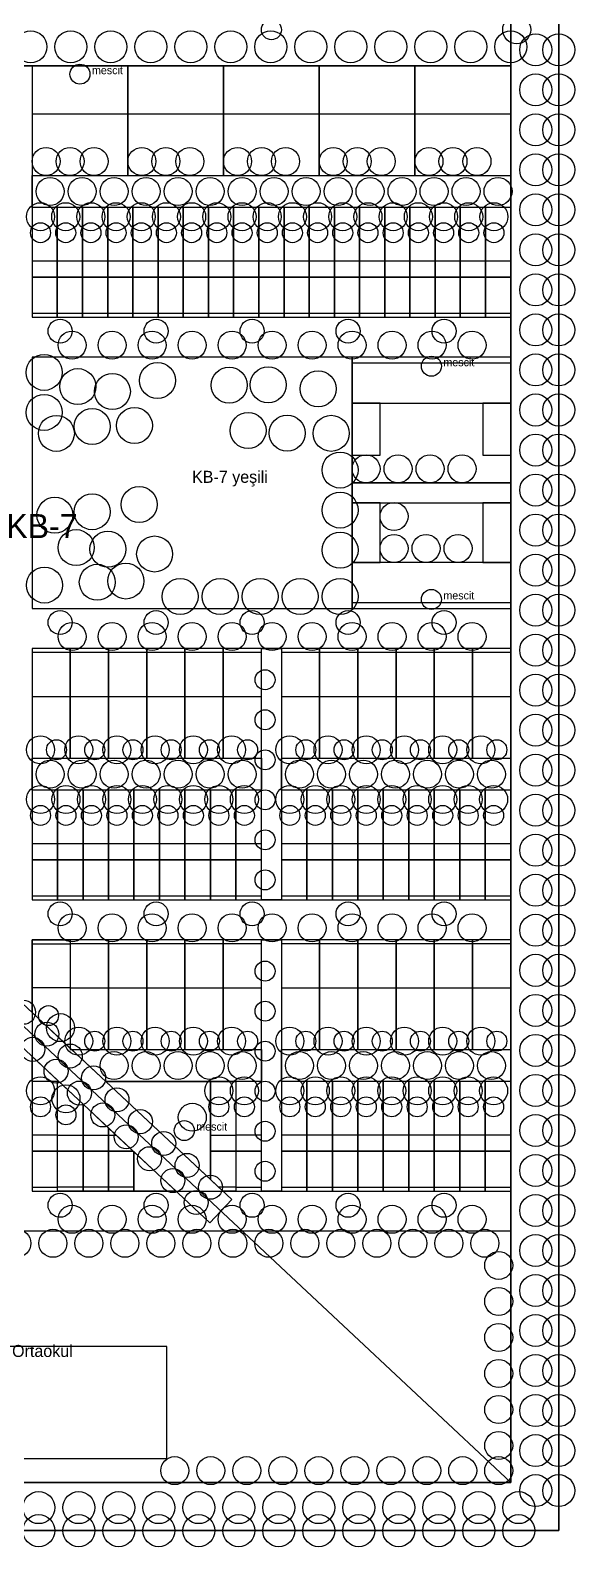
# Model space of a CAD drawing. Header units: metres. Extents: x -4 to 860, y -4 to 754.
# Drawn here: x 667.9 to 804, y -4 to 374.9 of the extents above; entities that cross this region are included whole.
import ezdxf

# ---------------------------------------------------------------- set-up
doc = ezdxf.new("R2010")
doc.units = ezdxf.units.M
for name, color, linetype in [('ADA_ORTAK', 82, 'Continuous'), ('AGAC', 94, 'Continuous'), ('BINA_T1', 34, 'Continuous'), ('BINA_T2', 24, 'Continuous'), ('BINA_T3', 14, 'Continuous'), ('BINA_T4', 250, 'Continuous'), ('CEP_YESIL', 63, 'Continuous'), ('DONATI_ARSA', 150, 'Continuous'), ('DONATI_BINA', 5, 'Continuous'), ('KOMSULUK_BIRIMI', 6, 'Continuous'), ('KOSE_EVI', 1, 'Continuous'), ('METIN', 7, 'Continuous'), ('PARSEL_T1', 32, 'Continuous'), ('PARSEL_T2', 32, 'Continuous'), ('PARSEL_T3', 32, 'Continuous'), ('PARSEL_T4', 32, 'Continuous'), ('SEMBOL', 1, 'Continuous'), ('SINIR', 7, 'Continuous'), ('T1_GENISLEME', 34, 'Continuous'), ('YESIL', 3, 'Continuous'), ('YOL_S1_CADDE', 8, 'Continuous'), ('YOL_S2', 9, 'Continuous'), ('YOL_S3_YAYA', 30, 'Continuous'), ('YOL_TOPLAYICI', 8, 'Continuous')]:
    doc.layers.add(name, color=color, linetype=linetype)

msp = doc.modelspace()

# ---------------------------------------------------------------- linework, layer by layer
at = {"layer": 'ADA_ORTAK'}
for points in [[(668.33, 330.6), (668.33, 338.6), (788, 338.6), (788, 330.6)], [(668.33, 185), (668.33, 193), (725.67, 193), (725.67, 185)], [(730.67, 185), (730.67, 193), (788, 193), (788, 185)], [(668.33, 112.2), (668.33, 118.48), (675.04, 112.2)], [(725.67, 120.2), (725.67, 112.2), (686.75, 112.2), (678.2, 120.2)], [(730.67, 112.2), (730.67, 120.2), (788, 120.2), (788, 112.2)]]:
    msp.add_lwpolyline(points, close=True, dxfattribs=at)
at = {"layer": 'AGAC'}
for centre, radius in [((668, 370.75), 4), ((678, 370.75), 4), ((688, 370.75), 4), ((698, 370.75), 4), ((708, 370.75), 4), ((718, 370.75), 4), ((728, 370.75), 4), ((738, 370.75), 4), ((748, 370.75), 4), ((758, 370.75), 4), ((768, 370.75), 4), ((778, 370.75), 4), ((788, 370.75), 4), ((794.25, 370), 4), ((800, 370), 4), ((794.25, 360), 4), ((800, 360), 4), ((794.25, 350), 4), ((800, 350), 4), ((671.83, 342.1), 3.5), ((677.83, 342.1), 3.5), ((683.83, 342.1), 3.5), ((695.77, 342.1), 3.5), ((701.77, 342.1), 3.5), ((707.77, 342.1), 3.5), ((719.7, 342.1), 3.5), ((725.7, 342.1), 3.5), ((731.7, 342.1), 3.5), ((743.63, 342.1), 3.5), ((749.63, 342.1), 3.5), ((755.63, 342.1), 3.5), ((767.57, 342.1), 3.5), ((773.57, 342.1), 3.5), ((779.57, 342.1), 3.5), ((794.25, 340), 4), ((800, 340), 4), ((672.83, 334.6), 3.5), ((680.83, 334.6), 3.5), ((688.83, 334.6), 3.5), ((696.83, 334.6), 3.5), ((704.83, 334.6), 3.5), ((712.83, 334.6), 3.5), ((720.83, 334.6), 3.5), ((728.83, 334.6), 3.5), ((736.83, 334.6), 3.5), ((744.83, 334.6), 3.5), ((752.83, 334.6), 3.5), ((760.83, 334.6), 3.5), ((768.83, 334.6), 3.5), ((776.83, 334.6), 3.5), ((784.83, 334.6), 3.5), ((794.25, 330), 4), ((800, 330), 4), ((670.43, 328.3), 3.5), ((676.73, 328.3), 3.5), ((683.03, 328.3), 3.5), ((689.33, 328.3), 3.5), ((695.63, 328.3), 3.5), ((701.92, 328.3), 3.5), ((708.22, 328.3), 3.5), ((714.52, 328.3), 3.5), ((720.82, 328.3), 3.5), ((727.12, 328.3), 3.5), ((733.42, 328.3), 3.5), ((739.71, 328.3), 3.5), ((746.01, 328.3), 3.5), ((752.31, 328.3), 3.5), ((758.61, 328.3), 3.5), ((764.91, 328.3), 3.5), ((771.21, 328.3), 3.5), ((777.5, 328.3), 3.5), ((783.8, 328.3), 3.5), ((670.43, 324.3), 2.5), ((676.73, 324.3), 2.5), ((683.03, 324.3), 2.5), ((689.33, 324.3), 2.5), ((695.63, 324.3), 2.5), ((701.92, 324.3), 2.5), ((708.22, 324.3), 2.5), ((714.52, 324.3), 2.5), ((720.82, 324.3), 2.5), ((727.12, 324.3), 2.5), ((733.42, 324.3), 2.5), ((739.71, 324.3), 2.5), ((746.01, 324.3), 2.5), ((752.31, 324.3), 2.5), ((758.61, 324.3), 2.5), ((764.91, 324.3), 2.5), ((771.21, 324.3), 2.5), ((777.5, 324.3), 2.5), ((783.8, 324.3), 2.5), ((794.25, 320), 4), ((800, 320), 4), ((794.25, 310), 4), ((800, 310), 4), ((794.25, 300), 4), ((800, 300), 4), ((675.33, 299.7), 3), ((678.33, 296.2), 3.5), ((688.33, 296.2), 3.5), ((698.33, 296.2), 3.5), ((699.33, 299.7), 3), ((708.33, 296.2), 3.5), ((718.33, 296.2), 3.5), ((723.33, 299.7), 3), ((728.33, 296.2), 3.5), ((738.33, 296.2), 3.5), ((747.33, 299.7), 3), ((748.33, 296.2), 3.5), ((758.33, 296.2), 3.5), ((768.33, 296.2), 3.5), ((771.33, 299.7), 3), ((778.33, 296.2), 3.5), ((671.33, 289.4), 4.5), ((699.68, 287.35), 4.5), ((794.25, 290), 4), ((800, 290), 4), ((679.75, 285.84), 4.5), ((688.4, 284.62), 4.5), ((717.59, 286.2), 4.5), ((727.36, 286.31), 4.5), ((739.86, 285.31), 4.5), ((671.33, 279.4), 4.5), ((683.37, 275.9), 4.5), ((693.91, 276.12), 4.5), ((794.25, 280), 4), ((800, 280), 4), ((674.4, 274.16), 4.5), ((722.33, 274.9), 4.5), ((732.11, 274.2), 4.5), ((743.12, 274.17), 4.5), ((794.25, 270), 4), ((800, 270), 4), ((745.33, 265), 4.5), ((751.83, 265.3), 3.5), ((759.83, 265.3), 3.5), ((767.83, 265.3), 3.5), ((775.83, 265.3), 3.5), ((794.25, 260), 4), ((800, 260), 4), ((674.04, 253.72), 4.5), ((683.37, 254.58), 4.5), ((695.09, 256.38), 4.5), ((745.33, 255), 4.5), ((758.83, 253.4), 3.5), ((794.25, 250), 4), ((800, 250), 4), ((679.36, 245.61), 4.5), ((687.3, 245.21), 4.5), ((698.97, 244.02), 4.5), ((745.33, 245), 4.5), ((758.83, 245.4), 3.5), ((766.83, 245.4), 3.5), ((774.83, 245.4), 3.5), ((794.25, 240), 4), ((800, 240), 4), ((671.42, 236.26), 4.5), ((684.64, 236.95), 4.5), ((691.76, 237.27), 4.5), ((705.33, 233.4), 4.5), ((715.33, 233.4), 4.5), ((725.33, 233.4), 4.5), ((735.33, 233.4), 4.5), ((745.33, 233.4), 4.5), ((794.25, 230), 4), ((800, 230), 4), ((675.33, 226.9), 3), ((699.33, 226.9), 3), ((723.33, 226.9), 3), ((747.33, 226.9), 3), ((771.33, 226.9), 3), ((678.33, 223.4), 3.5), ((688.33, 223.4), 3.5), ((698.33, 223.4), 3.5), ((708.33, 223.4), 3.5), ((718.33, 223.4), 3.5), ((728.33, 223.4), 3.5), ((738.33, 223.4), 3.5), ((748.33, 223.4), 3.5), ((758.33, 223.4), 3.5), ((768.33, 223.4), 3.5), ((778.33, 223.4), 3.5), ((794.25, 220), 4), ((800, 220), 4), ((726.57, 212.6), 2.5), ((794.25, 210), 4), ((800, 210), 4), ((726.57, 202.6), 2.5), ((794.25, 200), 4), ((800, 200), 4), ((670.43, 195.1), 3.5), ((674.43, 195.1), 2.5), ((679.99, 195.1), 3.5), ((683.99, 195.1), 2.5), ((689.54, 195.1), 3.5), ((693.54, 195.1), 2.5), ((699.1, 195.1), 3.5), ((703.1, 195.1), 2.5), ((708.66, 195.1), 3.5), ((712.66, 195.1), 2.5), ((718.21, 195.1), 3.5), ((722.21, 195.1), 2.5), ((732.77, 195.1), 3.5), ((736.77, 195.1), 2.5), ((742.32, 195.1), 3.5), ((746.32, 195.1), 2.5), ((751.88, 195.1), 3.5), ((755.88, 195.1), 2.5), ((761.43, 195.1), 3.5), ((765.43, 195.1), 2.5), ((770.99, 195.1), 3.5), ((774.99, 195.1), 2.5), ((780.54, 195.1), 3.5), ((784.54, 195.1), 2.5), ((726.57, 192.6), 2.5), ((794.25, 190), 4), ((800, 190), 4), ((672.83, 189), 3.5), ((680.83, 189), 3.5), ((688.83, 189), 3.5), ((696.83, 189), 3.5), ((704.83, 189), 3.5), ((712.83, 189), 3.5), ((720.83, 189), 3.5), ((735.17, 189), 3.5), ((743.17, 189), 3.5), ((751.17, 189), 3.5), ((759.17, 189), 3.5), ((767.17, 189), 3.5), ((775.17, 189), 3.5), ((783.17, 189), 3.5), ((670.43, 182.7), 3.5), ((676.8, 182.7), 3.5), ((683.17, 182.7), 3.5), ((689.54, 182.7), 3.5), ((695.91, 182.7), 3.5), ((702.29, 182.7), 3.5), ((708.66, 182.7), 3.5), ((715.03, 182.7), 3.5), ((721.4, 182.7), 3.5), ((732.77, 182.7), 3.5), ((739.14, 182.7), 3.5), ((745.51, 182.7), 3.5), ((751.88, 182.7), 3.5), ((758.25, 182.7), 3.5), ((764.62, 182.7), 3.5), ((770.99, 182.7), 3.5), ((777.36, 182.7), 3.5), ((783.73, 182.7), 3.5), ((726.57, 182.6), 2.5), ((794.25, 180), 4), ((800, 180), 4), ((670.43, 178.7), 2.5), ((676.8, 178.7), 2.5), ((683.17, 178.7), 2.5), ((689.54, 178.7), 2.5), ((695.91, 178.7), 2.5), ((702.29, 178.7), 2.5), ((708.66, 178.7), 2.5), ((715.03, 178.7), 2.5), ((721.4, 178.7), 2.5), ((732.77, 178.7), 2.5), ((739.14, 178.7), 2.5), ((745.51, 178.7), 2.5), ((751.88, 178.7), 2.5), ((758.25, 178.7), 2.5), ((764.62, 178.7), 2.5), ((770.99, 178.7), 2.5), ((777.36, 178.7), 2.5), ((783.73, 178.7), 2.5), ((726.57, 172.6), 2.5), ((794.25, 170), 4), ((800, 170), 4), ((726.57, 162.6), 2.5), ((794.25, 160), 4), ((800, 160), 4), ((675.33, 154.1), 3), ((699.33, 154.1), 3), ((723.33, 154.1), 3), ((747.33, 154.1), 3), ((771.33, 154.1), 3), ((678.33, 150.6), 3.5), ((688.33, 150.6), 3.5), ((698.33, 150.6), 3.5), ((708.33, 150.6), 3.5), ((718.33, 150.6), 3.5), ((728.33, 150.6), 3.5), ((738.33, 150.6), 3.5), ((748.33, 150.6), 3.5), ((758.33, 150.6), 3.5), ((768.33, 150.6), 3.5), ((778.33, 150.6), 3.5), ((794.25, 150), 4), ((800, 150), 4), ((794.25, 140), 4), ((800, 140), 4), ((726.57, 139.8), 2.5), ((794.25, 130), 4), ((800, 130), 4), ((666.19, 129.52), 3), ((672.43, 128.68), 2.5), ((675.43, 125.68), 3.5), ((726.57, 129.8), 2.5), ((672.03, 124.06), 3), ((679.99, 122.3), 3.5), ((689.54, 122.3), 3.5), ((699.1, 122.3), 3.5), ((708.66, 122.3), 3.5), ((718.21, 122.3), 3.5), ((732.77, 122.3), 3.5), ((742.32, 122.3), 3.5), ((751.88, 122.3), 3.5), ((761.43, 122.3), 3.5), ((770.99, 122.3), 3.5), ((780.54, 122.3), 3.5), ((668.48, 120.26), 3), ((677.87, 118.59), 3), ((683.99, 122.3), 2.5), ((693.54, 122.3), 2.5), ((703.1, 122.3), 2.5), ((712.66, 122.3), 2.5), ((722.21, 122.3), 2.5), ((726.57, 119.8), 2.5), ((736.77, 122.3), 2.5), ((746.32, 122.3), 2.5), ((755.88, 122.3), 2.5), ((765.43, 122.3), 2.5), ((774.99, 122.3), 2.5), ((784.54, 122.3), 2.5), ((794.25, 120), 4), ((800, 120), 4), ((674.32, 114.79), 3), ((688.83, 116.2), 3.5), ((696.83, 116.2), 3.5), ((704.83, 116.2), 3.5), ((712.83, 116.2), 3.5), ((720.83, 116.2), 3.5), ((735.17, 116.2), 3.5), ((743.17, 116.2), 3.5), ((751.17, 116.2), 3.5), ((759.17, 116.2), 3.5), ((767.17, 116.2), 3.5), ((775.17, 116.2), 3.5), ((783.17, 116.2), 3.5), ((683.72, 113.13), 3), ((794.25, 110), 4), ((800, 110), 4), ((670.43, 109.9), 3.5), ((676.8, 107.9), 3.5), ((680.16, 109.33), 3), ((689.56, 107.66), 3), ((715.03, 109.9), 3.5), ((721.4, 109.9), 3.5), ((726.57, 109.8), 2.5), ((732.77, 109.9), 3.5), ((739.14, 109.9), 3.5), ((745.51, 109.9), 3.5), ((751.88, 109.9), 3.5), ((758.25, 109.9), 3.5), ((764.62, 109.9), 3.5), ((770.99, 109.9), 3.5), ((777.36, 109.9), 3.5), ((783.73, 109.9), 3.5), ((670.43, 105.9), 2.5), ((676.8, 103.9), 2.5), ((686.01, 103.86), 3), ((708.39, 103.29), 3.5), ((715.03, 105.9), 2.5), ((721.4, 105.9), 2.5), ((732.77, 105.9), 2.5), ((739.14, 105.9), 2.5), ((745.51, 105.9), 2.5), ((751.88, 105.9), 2.5), ((758.25, 105.9), 2.5), ((764.62, 105.9), 2.5), ((770.99, 105.9), 2.5), ((777.36, 105.9), 2.5), ((783.73, 105.9), 2.5), ((695.4, 102.19), 3), ((726.57, 99.8), 2.5), ((794.25, 100), 4), ((800, 100), 4), ((691.85, 98.4), 3), ((701.24, 96.73), 3), ((697.69, 92.93), 3), ((707.08, 91.26), 3), ((726.57, 89.8), 2.5), ((794.25, 90), 4), ((800, 90), 4), ((703.53, 87.47), 3), ((712.93, 85.8), 3), ((675.33, 81.3), 3), ((699.33, 81.3), 3), ((709.37, 82), 3), ((723.33, 81.3), 3), ((747.33, 81.3), 3), ((771.33, 81.3), 3), ((794.25, 80), 4), ((800, 80), 4), ((678.33, 77.8), 3.5), ((688.33, 77.8), 3.5), ((698.33, 77.8), 3.5), ((708.33, 77.8), 3.5), ((718.33, 77.8), 3.5), ((728.33, 77.8), 3.5), ((738.33, 77.8), 3.5), ((748.33, 77.8), 3.5), ((758.33, 77.8), 3.5), ((768.33, 77.8), 3.5), ((778.33, 77.8), 3.5), ((664.53, 71.8), 3.5), ((673.53, 71.8), 3.5), ((682.53, 71.8), 3.5), ((691.53, 71.8), 3.5), ((700.53, 71.8), 3.5), ((709.53, 71.8), 3.5), ((718.53, 71.8), 3.5), ((727.53, 71.8), 3.5), ((736.53, 71.8), 3.5), ((745.53, 71.8), 3.5), ((754.53, 71.8), 3.5), ((763.53, 71.8), 3.5), ((772.53, 71.8), 3.5), ((781.53, 71.8), 3.5), ((794.25, 70), 4), ((800, 70), 4), ((785, 66.27), 3.5), ((785, 57.27), 3.5), ((794.25, 60), 4), ((800, 60), 4), ((794.25, 50), 4), ((800, 50), 4), ((785, 48.27), 3.5), ((785, 39.27), 3.5), ((794.25, 40), 4), ((800, 40), 4), ((785, 30.27), 3.5), ((794.25, 30), 4), ((800, 30), 4), ((785, 21.27), 3.5), ((794.25, 20), 4), ((800, 20), 4), ((704, 15), 3.5), ((713, 15), 3.5), ((722, 15), 3.5), ((731, 15), 3.5), ((740, 15), 3.5), ((749, 15), 3.5), ((758, 15), 3.5), ((767, 15), 3.5), ((776, 15), 3.5), ((785, 15), 3.5), ((794.25, 10), 4), ((800, 10), 4), ((670, 5.75), 4), ((680, 5.75), 4), ((690, 5.75), 4), ((700, 5.75), 4), ((710, 5.75), 4), ((720, 5.75), 4), ((730, 5.75), 4), ((740, 5.75), 4), ((750, 5.75), 4), ((760, 5.75), 4), ((770, 5.75), 4), ((780, 5.75), 4), ((790, 5.75), 4), ((670, 0), 4), ((680, 0), 4), ((690, 0), 4), ((700, 0), 4), ((710, 0), 4), ((720, 0), 4), ((730, 0), 4), ((740, 0), 4), ((750, 0), 4), ((760, 0), 4), ((770, 0), 4), ((780, 0), 4), ((790, 0), 4)]:
    msp.add_circle(centre, radius, dxfattribs=at)
at = {"layer": 'BINA_T1'}
for points in [[(674.63, 304.2), (674.63, 313.2), (668.33, 313.2), (668.33, 304.2)], [(680.93, 304.2), (680.93, 313.2), (674.63, 313.2), (674.63, 304.2)], [(687.23, 304.2), (687.23, 313.2), (680.93, 313.2), (680.93, 304.2)], [(693.53, 304.2), (693.53, 313.2), (687.23, 313.2), (687.23, 304.2)], [(699.82, 304.2), (699.82, 313.2), (693.53, 313.2), (693.53, 304.2)], [(706.12, 304.2), (706.12, 313.2), (699.82, 313.2), (699.82, 304.2)], [(712.42, 304.2), (712.42, 313.2), (706.12, 313.2), (706.12, 304.2)], [(718.72, 304.2), (718.72, 313.2), (712.42, 313.2), (712.42, 304.2)], [(725.02, 304.2), (725.02, 313.2), (718.72, 313.2), (718.72, 304.2)], [(731.32, 304.2), (731.32, 313.2), (725.02, 313.2), (725.02, 304.2)], [(737.61, 304.2), (737.61, 313.2), (731.32, 313.2), (731.32, 304.2)], [(743.91, 304.2), (743.91, 313.2), (737.61, 313.2), (737.61, 304.2)], [(750.21, 304.2), (750.21, 313.2), (743.91, 313.2), (743.91, 304.2)], [(756.51, 304.2), (756.51, 313.2), (750.21, 313.2), (750.21, 304.2)], [(762.81, 304.2), (762.81, 313.2), (756.51, 313.2), (756.51, 304.2)], [(769.11, 304.2), (769.11, 313.2), (762.81, 313.2), (762.81, 304.2)], [(775.4, 304.2), (775.4, 313.2), (769.11, 313.2), (769.11, 304.2)], [(781.7, 304.2), (781.7, 313.2), (775.4, 313.2), (775.4, 304.2)], [(788, 304.2), (788, 313.2), (781.7, 313.2), (781.7, 304.2)], [(674.7, 158.6), (674.7, 167.6), (668.33, 167.6), (668.33, 158.6)], [(681.07, 158.6), (681.07, 167.6), (674.7, 167.6), (674.7, 158.6)], [(687.44, 158.6), (687.44, 167.6), (681.07, 167.6), (681.07, 158.6)], [(693.81, 158.6), (693.81, 167.6), (687.44, 167.6), (687.44, 158.6)], [(700.19, 158.6), (700.19, 167.6), (693.81, 167.6), (693.81, 158.6)], [(706.56, 158.6), (706.56, 167.6), (700.19, 167.6), (700.19, 158.6)], [(712.93, 158.6), (712.93, 167.6), (706.56, 167.6), (706.56, 158.6)], [(719.3, 158.6), (719.3, 167.6), (712.93, 167.6), (712.93, 158.6)], [(725.67, 158.6), (725.67, 167.6), (719.3, 167.6), (719.3, 158.6)], [(737.04, 158.6), (737.04, 167.6), (730.67, 167.6), (730.67, 158.6)], [(743.41, 158.6), (743.41, 167.6), (737.04, 167.6), (737.04, 158.6)], [(749.78, 158.6), (749.78, 167.6), (743.41, 167.6), (743.41, 158.6)], [(756.15, 158.6), (756.15, 167.6), (749.78, 167.6), (749.78, 158.6)], [(762.52, 158.6), (762.52, 167.6), (756.15, 167.6), (756.15, 158.6)], [(768.89, 158.6), (768.89, 167.6), (762.52, 167.6), (762.52, 158.6)], [(775.26, 158.6), (775.26, 167.6), (768.89, 167.6), (768.89, 158.6)], [(781.63, 158.6), (781.63, 167.6), (775.26, 167.6), (775.26, 158.6)], [(788, 158.6), (788, 167.6), (781.63, 167.6), (781.63, 158.6)], [(674.7, 85.8), (674.7, 94.8), (668.33, 94.8), (668.33, 85.8)], [(674.7, 85.8), (674.7, 94.8), (681.07, 94.8), (681.07, 85.8)], [(681.07, 85.8), (681.07, 94.8), (687.44, 94.8), (687.44, 85.8)], [(693.81, 85.8), (687.44, 85.8), (687.44, 94.8), (693.64, 94.8), (693.81, 94.64)], [(712.93, 94.8), (719.3, 94.8), (719.3, 85.8), (714.97, 85.8), (712.93, 87.71)], [(725.67, 85.8), (725.67, 94.8), (719.3, 94.8), (719.3, 85.8)], [(737.04, 85.8), (737.04, 94.8), (730.67, 94.8), (730.67, 85.8)], [(743.41, 85.8), (743.41, 94.8), (737.04, 94.8), (737.04, 85.8)], [(749.78, 85.8), (749.78, 94.8), (743.41, 94.8), (743.41, 85.8)], [(756.15, 85.8), (756.15, 94.8), (749.78, 94.8), (749.78, 85.8)], [(762.52, 85.8), (762.52, 94.8), (756.15, 94.8), (756.15, 85.8)], [(768.89, 85.8), (768.89, 94.8), (762.52, 94.8), (762.52, 85.8)], [(775.26, 85.8), (775.26, 94.8), (768.89, 94.8), (768.89, 85.8)], [(781.63, 85.8), (781.63, 94.8), (775.26, 94.8), (775.26, 85.8)], [(788, 85.8), (788, 94.8), (781.63, 94.8), (781.63, 85.8)]]:
    msp.add_lwpolyline(points, close=True, dxfattribs=at)
at = {"layer": 'BINA_T2'}
for points in [[(677.89, 208.4), (677.89, 219.4), (668.33, 219.4), (668.33, 208.4)], [(687.44, 208.4), (687.44, 219.4), (677.89, 219.4), (677.89, 208.4)], [(697, 208.4), (697, 219.4), (687.44, 219.4), (687.44, 208.4)], [(706.56, 208.4), (706.56, 219.4), (697, 219.4), (697, 208.4)], [(716.11, 208.4), (716.11, 219.4), (706.56, 219.4), (706.56, 208.4)], [(725.67, 208.4), (725.67, 219.4), (716.11, 219.4), (716.11, 208.4)], [(740.22, 208.4), (740.22, 219.4), (730.67, 219.4), (730.67, 208.4)], [(749.78, 208.4), (749.78, 219.4), (740.22, 219.4), (740.22, 208.4)], [(759.33, 208.4), (759.33, 219.4), (749.78, 219.4), (749.78, 208.4)], [(768.89, 208.4), (768.89, 219.4), (759.33, 219.4), (759.33, 208.4)], [(778.44, 208.4), (778.44, 219.4), (768.89, 219.4), (768.89, 208.4)], [(788, 208.4), (788, 219.4), (778.44, 219.4), (778.44, 208.4)], [(668.33, 135.6), (668.33, 146.6), (677.89, 146.6), (677.89, 135.6)], [(687.44, 135.6), (687.44, 146.6), (677.89, 146.6), (677.89, 135.6)], [(697, 135.6), (697, 146.6), (687.44, 146.6), (687.44, 135.6)], [(706.56, 135.6), (706.56, 146.6), (697, 146.6), (697, 135.6)], [(716.11, 135.6), (716.11, 146.6), (706.56, 146.6), (706.56, 135.6)], [(725.67, 135.6), (725.67, 146.6), (716.11, 146.6), (716.11, 135.6)], [(740.22, 135.6), (740.22, 146.6), (730.67, 146.6), (730.67, 135.6)], [(749.78, 135.6), (749.78, 146.6), (740.22, 146.6), (740.22, 135.6)], [(759.33, 135.6), (759.33, 146.6), (749.78, 146.6), (749.78, 135.6)], [(768.89, 135.6), (768.89, 146.6), (759.33, 146.6), (759.33, 135.6)], [(778.44, 135.6), (778.44, 146.6), (768.89, 146.6), (768.89, 135.6)], [(788, 135.6), (788, 146.6), (778.44, 146.6), (778.44, 135.6)]]:
    msp.add_lwpolyline(points, close=True, dxfattribs=at)
at = {"layer": 'BINA_T3'}
for points in [[(788, 281.7), (788, 291.7), (748.33, 291.7), (748.33, 281.7)], [(755.33, 268.7), (755.33, 281.7), (748.33, 281.7), (748.33, 268.7)], [(788, 268.7), (788, 281.7), (781, 281.7), (781, 268.7)], [(788, 256.8), (788, 261.8), (748.33, 261.8), (748.33, 256.8)], [(755.33, 241.9), (755.33, 256.8), (748.33, 256.8), (748.33, 241.9)], [(788, 241.9), (788, 256.8), (781, 256.8), (781, 241.9)], [(788, 231.9), (788, 241.9), (748.33, 241.9), (748.33, 231.9)]]:
    msp.add_lwpolyline(points, close=True, dxfattribs=at)
at = {"layer": 'BINA_T4'}
for points in [[(692.27, 354), (692.27, 366), (668.33, 366), (668.33, 354)], [(716.2, 354), (716.2, 366), (692.27, 366), (692.27, 354)], [(740.13, 354), (740.13, 366), (716.2, 366), (716.2, 354)], [(764.07, 354), (764.07, 366), (740.13, 366), (740.13, 354)], [(788, 354), (788, 366), (764.07, 366), (764.07, 354)]]:
    msp.add_lwpolyline(points, close=True, dxfattribs=at)
at = {"layer": 'CEP_YESIL'}
for points in [[(686.75, 112.2), (712.93, 112.2), (712.93, 87.71)], [(704.33, 84.8), (693.81, 84.8), (693.81, 94.64)]]:
    msp.add_lwpolyline(points, close=True, dxfattribs=at)
at = {"layer": 'DONATI_ARSA'}
msp.add_lwpolyline([(788, 12), (788, 74.8), (538.67, 74.8), (538.67, 12)], close=True, dxfattribs=at)
at = {"layer": 'DONATI_BINA'}
msp.add_lwpolyline([(702, 18), (702, 46), (662, 46), (662, 18)], close=True, dxfattribs=at)
at = {"layer": 'KOMSULUK_BIRIMI'}
for points in [[(788, 12), (409, 12), (409, 366), (409.62, 366)], [(788, 12), (409.62, 366), (788, 366)]]:
    msp.add_lwpolyline(points, close=True, dxfattribs=at)
at = {"layer": 'KOSE_EVI'}
msp.add_lwpolyline([(712.93, 94.8), (719.3, 94.8), (719.3, 85.8), (714.97, 85.8), (712.93, 87.71)], close=True, dxfattribs=at)
at = {"layer": 'PARSEL_T1'}
for points in [[(674.63, 303.2), (674.63, 330.6), (668.33, 330.6), (668.33, 303.2)], [(680.93, 303.2), (680.93, 330.6), (674.63, 330.6), (674.63, 303.2)], [(687.23, 303.2), (687.23, 330.6), (680.93, 330.6), (680.93, 303.2)], [(693.53, 303.2), (693.53, 330.6), (687.23, 330.6), (687.23, 303.2)], [(699.82, 303.2), (699.82, 330.6), (693.53, 330.6), (693.53, 303.2)], [(706.12, 303.2), (706.12, 330.6), (699.82, 330.6), (699.82, 303.2)], [(712.42, 303.2), (712.42, 330.6), (706.12, 330.6), (706.12, 303.2)], [(718.72, 303.2), (718.72, 330.6), (712.42, 330.6), (712.42, 303.2)], [(725.02, 303.2), (725.02, 330.6), (718.72, 330.6), (718.72, 303.2)], [(731.32, 303.2), (731.32, 330.6), (725.02, 330.6), (725.02, 303.2)], [(737.61, 303.2), (737.61, 330.6), (731.32, 330.6), (731.32, 303.2)], [(743.91, 303.2), (743.91, 330.6), (737.61, 330.6), (737.61, 303.2)], [(750.21, 303.2), (750.21, 330.6), (743.91, 330.6), (743.91, 303.2)], [(756.51, 303.2), (756.51, 330.6), (750.21, 330.6), (750.21, 303.2)], [(762.81, 303.2), (762.81, 330.6), (756.51, 330.6), (756.51, 303.2)], [(769.11, 303.2), (769.11, 330.6), (762.81, 330.6), (762.81, 303.2)], [(775.4, 303.2), (775.4, 330.6), (769.11, 330.6), (769.11, 303.2)], [(781.7, 303.2), (781.7, 330.6), (775.4, 330.6), (775.4, 303.2)], [(788, 303.2), (788, 330.6), (781.7, 330.6), (781.7, 303.2)], [(674.7, 157.6), (674.7, 185), (668.33, 185), (668.33, 157.6)], [(681.07, 157.6), (681.07, 185), (674.7, 185), (674.7, 157.6)], [(687.44, 157.6), (687.44, 185), (681.07, 185), (681.07, 157.6)], [(693.81, 157.6), (693.81, 185), (687.44, 185), (687.44, 157.6)], [(700.19, 157.6), (700.19, 185), (693.81, 185), (693.81, 157.6)], [(706.56, 157.6), (706.56, 185), (700.19, 185), (700.19, 157.6)], [(712.93, 157.6), (712.93, 185), (706.56, 185), (706.56, 157.6)], [(719.3, 157.6), (719.3, 185), (712.93, 185), (712.93, 157.6)], [(725.67, 157.6), (725.67, 185), (719.3, 185), (719.3, 157.6)], [(737.04, 157.6), (737.04, 185), (730.67, 185), (730.67, 157.6)], [(743.41, 157.6), (743.41, 185), (737.04, 185), (737.04, 157.6)], [(749.78, 157.6), (749.78, 185), (743.41, 185), (743.41, 157.6)], [(756.15, 157.6), (756.15, 185), (749.78, 185), (749.78, 157.6)], [(762.52, 157.6), (762.52, 185), (756.15, 185), (756.15, 157.6)], [(768.89, 157.6), (768.89, 185), (762.52, 185), (762.52, 157.6)], [(775.26, 157.6), (775.26, 185), (768.89, 185), (768.89, 157.6)], [(781.63, 157.6), (781.63, 185), (775.26, 185), (775.26, 157.6)], [(788, 157.6), (788, 185), (781.63, 185), (781.63, 157.6)], [(674.7, 84.8), (674.7, 112.2), (668.33, 112.2), (668.33, 84.8)], [(681.07, 84.8), (674.7, 84.8), (674.7, 112.2), (675.04, 112.2), (681.07, 106.56)], [(712.93, 112.2), (719.3, 112.2), (719.3, 84.8), (716.04, 84.8), (712.93, 87.71)], [(725.67, 84.8), (725.67, 112.2), (719.3, 112.2), (719.3, 84.8)], [(737.04, 84.8), (737.04, 112.2), (730.67, 112.2), (730.67, 84.8)], [(743.41, 84.8), (743.41, 112.2), (737.04, 112.2), (737.04, 84.8)], [(749.78, 84.8), (749.78, 112.2), (743.41, 112.2), (743.41, 84.8)], [(756.15, 84.8), (756.15, 112.2), (749.78, 112.2), (749.78, 84.8)], [(762.52, 84.8), (762.52, 112.2), (756.15, 112.2), (756.15, 84.8)], [(768.89, 84.8), (768.89, 112.2), (762.52, 112.2), (762.52, 84.8)], [(775.26, 84.8), (775.26, 112.2), (768.89, 112.2), (768.89, 84.8)], [(781.63, 84.8), (781.63, 112.2), (775.26, 112.2), (775.26, 84.8)], [(788, 84.8), (788, 112.2), (781.63, 112.2), (781.63, 84.8)], [(687.44, 84.8), (681.07, 84.8), (681.07, 106.56), (687.44, 100.6)], [(693.81, 84.8), (687.44, 84.8), (687.44, 100.6), (693.81, 94.64)]]:
    msp.add_lwpolyline(points, close=True, dxfattribs=at)
at = {"layer": 'PARSEL_T2'}
for points in [[(677.89, 193), (677.89, 220.4), (668.33, 220.4), (668.33, 193)], [(687.44, 193), (687.44, 220.4), (677.89, 220.4), (677.89, 193)], [(697, 193), (697, 220.4), (687.44, 220.4), (687.44, 193)], [(706.56, 193), (706.56, 220.4), (697, 220.4), (697, 193)], [(716.11, 193), (716.11, 220.4), (706.56, 220.4), (706.56, 193)], [(725.67, 193), (725.67, 220.4), (716.11, 220.4), (716.11, 193)], [(740.22, 193), (740.22, 220.4), (730.67, 220.4), (730.67, 193)], [(749.78, 193), (749.78, 220.4), (740.22, 220.4), (740.22, 193)], [(759.33, 193), (759.33, 220.4), (749.78, 220.4), (749.78, 193)], [(768.89, 193), (768.89, 220.4), (759.33, 220.4), (759.33, 193)], [(778.44, 193), (778.44, 220.4), (768.89, 220.4), (768.89, 193)], [(788, 193), (788, 220.4), (778.44, 220.4), (778.44, 193)], [(668.33, 147.6), (677.89, 147.6), (677.89, 120.49), (668.33, 129.43)], [(687.44, 120.2), (687.44, 147.6), (677.89, 147.6), (677.89, 120.2)], [(697, 120.2), (697, 147.6), (687.44, 147.6), (687.44, 120.2)], [(706.56, 120.2), (706.56, 147.6), (697, 147.6), (697, 120.2)], [(716.11, 120.2), (716.11, 147.6), (706.56, 147.6), (706.56, 120.2)], [(725.67, 120.2), (725.67, 147.6), (716.11, 147.6), (716.11, 120.2)], [(740.22, 120.2), (740.22, 147.6), (730.67, 147.6), (730.67, 120.2)], [(749.78, 120.2), (749.78, 147.6), (740.22, 147.6), (740.22, 120.2)], [(759.33, 120.2), (759.33, 147.6), (749.78, 147.6), (749.78, 120.2)], [(768.89, 120.2), (768.89, 147.6), (759.33, 147.6), (759.33, 120.2)], [(778.44, 120.2), (778.44, 147.6), (768.89, 147.6), (768.89, 120.2)], [(788, 120.2), (788, 147.6), (778.44, 147.6), (778.44, 120.2)]]:
    msp.add_lwpolyline(points, close=True, dxfattribs=at)
at = {"layer": 'PARSEL_T3'}
for points in [[(788, 261.8), (788, 293.2), (748.33, 293.2), (748.33, 261.8)], [(788, 230.4), (788, 261.8), (748.33, 261.8), (748.33, 230.4)]]:
    msp.add_lwpolyline(points, close=True, dxfattribs=at)
at = {"layer": 'PARSEL_T4'}
for points in [[(692.27, 338.6), (692.27, 366), (668.33, 366), (668.33, 338.6)], [(716.2, 338.6), (716.2, 366), (692.27, 366), (692.27, 338.6)], [(740.13, 338.6), (740.13, 366), (716.2, 366), (716.2, 338.6)], [(764.07, 338.6), (764.07, 366), (740.13, 366), (740.13, 338.6)], [(788, 338.6), (788, 366), (764.07, 366), (764.07, 338.6)]]:
    msp.add_lwpolyline(points, close=True, dxfattribs=at)
at = {"layer": 'SEMBOL'}
for centre, radius in [((728.17, 375), 2.5), ((789.5, 375), 3.5), ((680.3, 363.9), 2.5), ((768.17, 290.93), 2.5), ((768.17, 232.67), 2.5), ((706.38, 99.96), 2.5)]:
    msp.add_circle(centre, radius, dxfattribs=at)
at = {"layer": 'SINIR'}
msp.add_lwpolyline([(800, 0), (800, 750), (0, 750), (0, 0)], close=True, dxfattribs=at)
at = {"layer": 'T1_GENISLEME'}
for points in [[(674.63, 313.2), (674.63, 317.2), (668.33, 317.2), (668.33, 313.2)], [(680.93, 313.2), (680.93, 317.2), (674.63, 317.2), (674.63, 313.2)], [(687.23, 313.2), (687.23, 317.2), (680.93, 317.2), (680.93, 313.2)], [(693.53, 313.2), (693.53, 317.2), (687.23, 317.2), (687.23, 313.2)], [(699.82, 313.2), (699.82, 317.2), (693.53, 317.2), (693.53, 313.2)], [(706.12, 313.2), (706.12, 317.2), (699.82, 317.2), (699.82, 313.2)], [(712.42, 313.2), (712.42, 317.2), (706.12, 317.2), (706.12, 313.2)], [(718.72, 313.2), (718.72, 317.2), (712.42, 317.2), (712.42, 313.2)], [(725.02, 313.2), (725.02, 317.2), (718.72, 317.2), (718.72, 313.2)], [(731.32, 313.2), (731.32, 317.2), (725.02, 317.2), (725.02, 313.2)], [(737.61, 313.2), (737.61, 317.2), (731.32, 317.2), (731.32, 313.2)], [(743.91, 313.2), (743.91, 317.2), (737.61, 317.2), (737.61, 313.2)], [(750.21, 313.2), (750.21, 317.2), (743.91, 317.2), (743.91, 313.2)], [(756.51, 313.2), (756.51, 317.2), (750.21, 317.2), (750.21, 313.2)], [(762.81, 313.2), (762.81, 317.2), (756.51, 317.2), (756.51, 313.2)], [(769.11, 313.2), (769.11, 317.2), (762.81, 317.2), (762.81, 313.2)], [(775.4, 313.2), (775.4, 317.2), (769.11, 317.2), (769.11, 313.2)], [(781.7, 313.2), (781.7, 317.2), (775.4, 317.2), (775.4, 313.2)], [(788, 313.2), (788, 317.2), (781.7, 317.2), (781.7, 313.2)], [(674.7, 167.6), (674.7, 171.6), (668.33, 171.6), (668.33, 167.6)], [(681.07, 167.6), (681.07, 171.6), (674.7, 171.6), (674.7, 167.6)], [(687.44, 167.6), (687.44, 171.6), (681.07, 171.6), (681.07, 167.6)], [(693.81, 167.6), (693.81, 171.6), (687.44, 171.6), (687.44, 167.6)], [(700.19, 167.6), (700.19, 171.6), (693.81, 171.6), (693.81, 167.6)], [(706.56, 167.6), (706.56, 171.6), (700.19, 171.6), (700.19, 167.6)], [(712.93, 167.6), (712.93, 171.6), (706.56, 171.6), (706.56, 167.6)], [(719.3, 167.6), (719.3, 171.6), (712.93, 171.6), (712.93, 167.6)], [(725.67, 167.6), (725.67, 171.6), (719.3, 171.6), (719.3, 167.6)], [(737.04, 167.6), (737.04, 171.6), (730.67, 171.6), (730.67, 167.6)], [(743.41, 167.6), (743.41, 171.6), (737.04, 171.6), (737.04, 167.6)], [(749.78, 167.6), (749.78, 171.6), (743.41, 171.6), (743.41, 167.6)], [(756.15, 167.6), (756.15, 171.6), (749.78, 171.6), (749.78, 167.6)], [(762.52, 167.6), (762.52, 171.6), (756.15, 171.6), (756.15, 167.6)], [(768.89, 167.6), (768.89, 171.6), (762.52, 171.6), (762.52, 167.6)], [(775.26, 167.6), (775.26, 171.6), (768.89, 171.6), (768.89, 167.6)], [(781.63, 167.6), (781.63, 171.6), (775.26, 171.6), (775.26, 167.6)], [(788, 167.6), (788, 171.6), (781.63, 171.6), (781.63, 167.6)], [(674.7, 94.8), (674.7, 98.8), (668.33, 98.8), (668.33, 94.8)], [(674.7, 94.8), (674.7, 98.8), (681.07, 98.8), (681.07, 94.8)], [(681.07, 94.8), (681.07, 98.8), (687.44, 98.8), (687.44, 94.8)], [(687.44, 94.8), (687.44, 98.8), (689.37, 98.8), (693.64, 94.8)], [(712.93, 94.8), (712.93, 98.8), (719.3, 98.8), (719.3, 94.8)], [(725.67, 94.8), (725.67, 98.8), (719.3, 98.8), (719.3, 94.8)], [(737.04, 94.8), (737.04, 98.8), (730.67, 98.8), (730.67, 94.8)], [(743.41, 94.8), (743.41, 98.8), (737.04, 98.8), (737.04, 94.8)], [(749.78, 94.8), (749.78, 98.8), (743.41, 98.8), (743.41, 94.8)], [(756.15, 94.8), (756.15, 98.8), (749.78, 98.8), (749.78, 94.8)], [(762.52, 94.8), (762.52, 98.8), (756.15, 98.8), (756.15, 94.8)], [(768.89, 94.8), (768.89, 98.8), (762.52, 98.8), (762.52, 94.8)], [(775.26, 94.8), (775.26, 98.8), (768.89, 98.8), (768.89, 94.8)], [(781.63, 94.8), (781.63, 98.8), (775.26, 98.8), (775.26, 94.8)], [(788, 94.8), (788, 98.8), (781.63, 98.8), (781.63, 94.8)]]:
    msp.add_lwpolyline(points, close=True, dxfattribs=at)
at = {"layer": 'YESIL'}
msp.add_lwpolyline([(748.33, 230.4), (748.33, 293.2), (668.33, 293.2), (668.33, 230.4)], close=True, dxfattribs=at)
at = {"layer": 'YOL_S1_CADDE'}
msp.add_lwpolyline([(409, 12), (391, 12), (391, 366), (12, 366), (12, 384), (391, 384), (391, 738), (409, 738), (409, 384), (788, 384), (788, 366), (409, 366)], close=True, dxfattribs=at)
at = {"layer": 'YOL_S2'}
msp.add_lwpolyline([(658.33, 366), (668.33, 366), (668.33, 303.2), (788, 303.2), (788, 293.2), (668.33, 293.2), (668.33, 230.4), (788, 230.4), (788, 220.4), (668.33, 220.4), (668.33, 157.6), (788, 157.6), (788, 147.6), (668.33, 147.6), (668.33, 84.8), (788, 84.8), (788, 74.8), (668.33, 74.8), (658.33, 74.8)], dxfattribs=at)
at = {"layer": 'YOL_S3_YAYA'}
for points in [[(420.87, 350), (432.58, 350), (718.26, 82.72), (712.8, 76.88)], [(725.67, 157.6), (725.67, 220.4), (730.67, 220.4), (730.67, 157.6)], [(725.67, 84.8), (725.67, 147.6), (730.67, 147.6), (730.67, 84.8)]]:
    msp.add_lwpolyline(points, close=True, dxfattribs=at)
at = {"layer": 'YOL_TOPLAYICI'}
for points in [[(0, 0), (0, 750), (800, 750), (800, 0)], [(788, 738), (12, 738), (12, 12), (788, 12)]]:
    msp.add_lwpolyline(points, close=True, dxfattribs=at)

# ---------------------------------------------------------------- texts
at = {"layer": 'METIN'}
for s, height, p in [('KB-7 yeşili', 3, (708.33, 261.8)), ('KB-7', 6, (661.87, 248)), ('Ortaokul', 3, (663.33, 43.4))]:
    msp.add_text(s, height=height, dxfattribs=at).set_placement(p)
at = {"layer": 'SEMBOL'}
for p in [(683.3, 363.9), (771.17, 290.93), (771.17, 232.67), (709.38, 99.96)]:
    msp.add_text('mescit', height=2, dxfattribs=at).set_placement(p)

doc.saveas('drawing.dxf')
